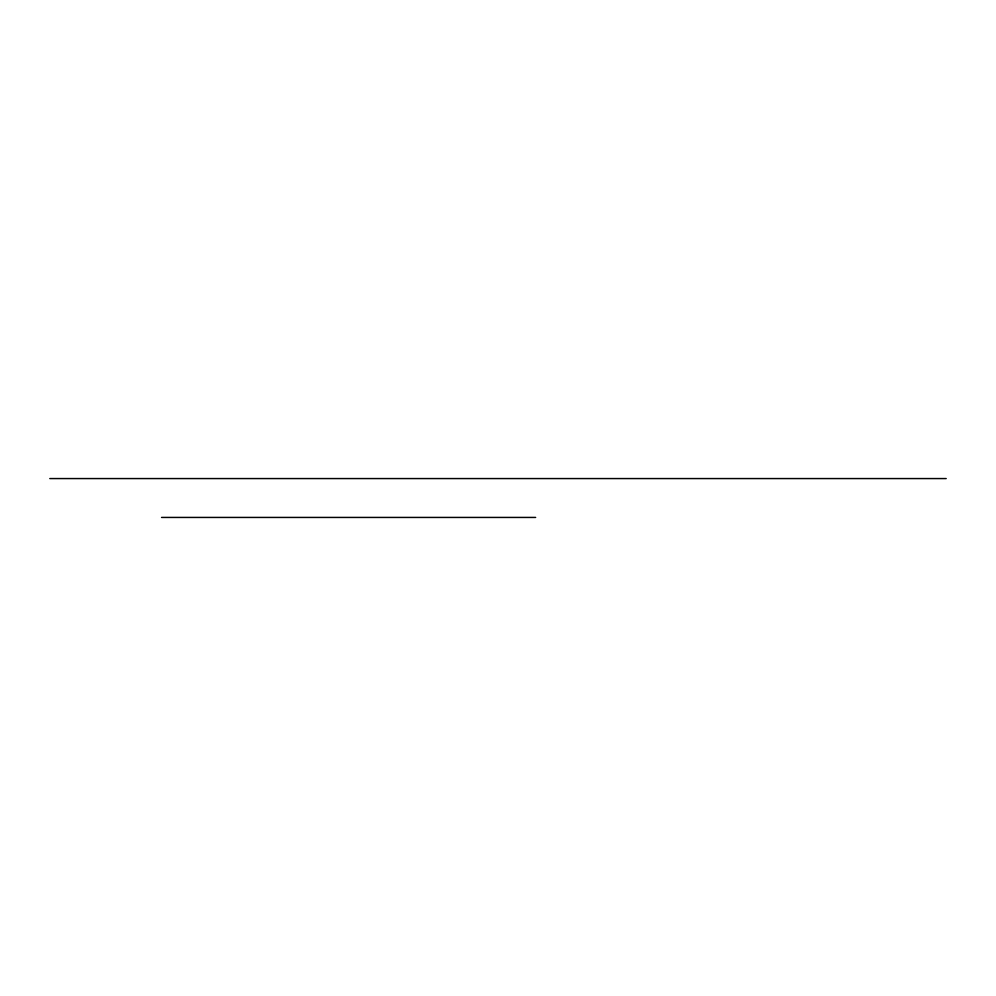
<?xml version="1.0" encoding="UTF-8"?>
<svg xmlns="http://www.w3.org/2000/svg" width="996" height="996" viewBox="0 0 996 996"><rect width="100%" height="100%" fill="white"/><g stroke="black" fill="none" stroke-linecap="round" stroke-linejoin="round"><path stroke-width="1.49" d="M49.8 478.566L946.2 478.566M161.551 517.434L535.649 517.434"/></g></svg>
